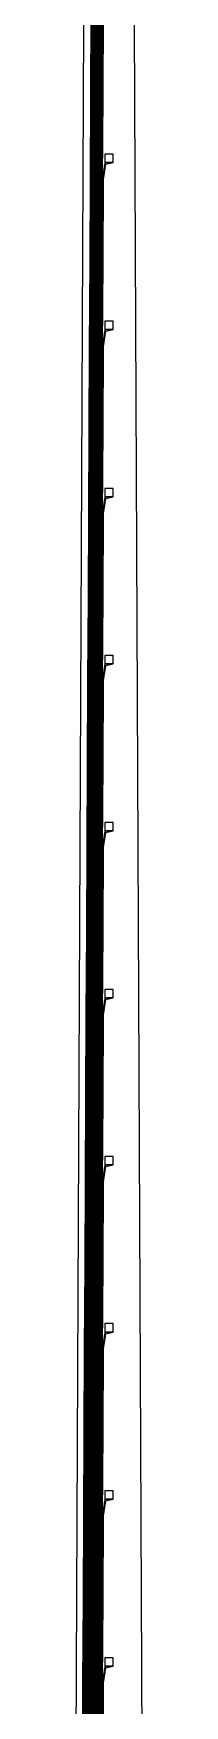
# Model space of a CAD drawing. Header units: inches. Extents: x 115980 to 170179, y 57000 to 74333.
# Drawn here: x 128949 to 129034, y 66023 to 68025 of the extents above; entities that cross this region are included whole.
import ezdxf

# ---------------------------------------------------------------- set-up
doc = ezdxf.new("R2010")
doc.units = ezdxf.units.IN
doc.header["$MEASUREMENT"] = 0
for name, color, linetype in [('metal', 221, 'Continuous'), ('nitride window', 40, 'Continuous'), ('profile', 140, 'Continuous')]:
    doc.layers.add(name, color=color, linetype=linetype)

msp = doc.modelspace()

# ---------------------------------------------------------------- linework, layer by layer
at = {"layer": 'metal'}
for points in [[(128969.7, 68050.6), (128969.2, 67950.5), (128968.7, 67850.6), (128968.2, 67750.5), (128967.7, 67650.6), (128967.2, 67550.5), (128966.7, 67450.6), (128966.2, 67350.5), (128965.7, 67250.6), (128965.2, 67150.5), (128964.7, 67050.6), (128964.2, 66950.5), (128963.7, 66850.6), (128963.2, 66750.5), (128962.7, 66650.6), (128962.2, 66550.5), (128961.7, 66450.6), (128961.2, 66350.5), (128960.7, 66250.6), (128960.2, 66150.5), (128959.7, 66050.6), (128959.2, 65950.5)], [(128959.7, 65950.5), (128960.2, 66050.6), (128960.7, 66150.5), (128961.2, 66250.6), (128961.7, 66350.5), (128962.2, 66450.6), (128962.7, 66550.5), (128963.2, 66650.6), (128963.7, 66750.5), (128964.2, 66850.6), (128964.7, 66950.5), (128965.2, 67050.6), (128965.7, 67150.5), (128966.2, 67250.6), (128966.7, 67350.5), (128967.2, 67450.6), (128967.7, 67550.5), (128968.2, 67650.6), (128968.7, 67750.5), (128969.2, 67850.6), (128969.7, 67950.5), (128970.2, 68050.6)], [(128970.7, 68050.6), (128970.2, 67950.5), (128969.7, 67850.6), (128969.2, 67750.5), (128968.7, 67650.6), (128968.2, 67550.5), (128967.7, 67450.6), (128967.2, 67350.5), (128966.7, 67250.6), (128966.2, 67150.5), (128965.7, 67050.6), (128965.2, 66950.5), (128964.7, 66850.6), (128964.2, 66750.5), (128963.7, 66650.6), (128963.2, 66550.5), (128962.7, 66450.6), (128962.2, 66350.5), (128961.7, 66250.6), (128961.2, 66150.5), (128960.7, 66050.6), (128960.2, 65950.5)], [(128960.7, 65950.5), (128961.2, 66050.6), (128961.7, 66150.5), (128962.2, 66250.6), (128962.7, 66350.5), (128963.2, 66450.6), (128963.7, 66550.5), (128964.2, 66650.6), (128964.7, 66750.5), (128965.2, 66850.6), (128965.7, 66950.5), (128966.2, 67050.6), (128966.7, 67150.5), (128967.2, 67250.6), (128967.7, 67350.5), (128968.2, 67450.6), (128968.7, 67550.5), (128969.2, 67650.6), (128969.7, 67750.5), (128970.2, 67850.6), (128970.7, 67950.5), (128971.2, 68050.6)], [(128971.7, 68050.6), (128971.2, 67950.5), (128970.7, 67850.6), (128970.2, 67750.5), (128969.7, 67650.6), (128969.2, 67550.5), (128968.7, 67450.6), (128968.2, 67350.5), (128967.7, 67250.6), (128967.2, 67150.5), (128966.7, 67050.6), (128966.2, 66950.5), (128965.7, 66850.6), (128965.2, 66750.5), (128964.7, 66650.6), (128964.2, 66550.5), (128963.7, 66450.6), (128963.2, 66350.5), (128962.7, 66250.6), (128962.2, 66150.5), (128961.7, 66050.6), (128961.2, 65950.5)], [(128961.7, 65950.5), (128962.2, 66050.6), (128962.7, 66150.5), (128963.2, 66250.6), (128963.7, 66350.5), (128964.2, 66450.6), (128964.7, 66550.5), (128965.2, 66650.6), (128965.7, 66750.5), (128966.2, 66850.6), (128966.7, 66950.5), (128967.2, 67050.6), (128967.7, 67150.5), (128968.2, 67250.6), (128968.7, 67350.5), (128969.2, 67450.6), (128969.7, 67550.5), (128970.2, 67650.6), (128970.7, 67750.5), (128971.2, 67850.6), (128971.7, 67950.5), (128972.2, 68050.6)], [(128972.7, 68050.6), (128972.2, 67950.5), (128971.7, 67850.6), (128971.2, 67750.5), (128970.7, 67650.6), (128970.2, 67550.5), (128969.7, 67450.6), (128969.2, 67350.5), (128968.7, 67250.6), (128968.2, 67150.5), (128967.7, 67050.6), (128967.2, 66950.5), (128966.7, 66850.6), (128966.2, 66750.5), (128965.7, 66650.6), (128965.2, 66550.5), (128964.7, 66450.6), (128964.2, 66350.5), (128963.7, 66250.6), (128963.2, 66150.5), (128962.7, 66050.6), (128962.2, 65950.5)], [(128962.7, 65950.5), (128963.2, 66050.6), (128963.7, 66150.5), (128964.2, 66250.6), (128964.7, 66350.5), (128965.2, 66450.6), (128965.7, 66550.5), (128966.2, 66650.6), (128966.7, 66750.5), (128967.2, 66850.6), (128967.7, 66950.5), (128968.2, 67050.6), (128968.7, 67150.5), (128969.2, 67250.6), (128969.7, 67350.5), (128970.2, 67450.6), (128970.7, 67550.5), (128971.2, 67650.6), (128971.7, 67750.5), (128972.2, 67850.6), (128972.7, 67950.5), (128973.2, 68050.6)], [(128973.7, 68050.6), (128973.2, 67950.5), (128972.7, 67850.6), (128972.2, 67750.5), (128971.7, 67650.6), (128971.2, 67550.5), (128970.7, 67450.6), (128970.2, 67350.5), (128969.7, 67250.6), (128969.2, 67150.5), (128968.7, 67050.6), (128968.2, 66950.5), (128967.7, 66850.6), (128967.2, 66750.5), (128966.7, 66650.6), (128966.2, 66550.5), (128965.7, 66450.6), (128965.2, 66350.5), (128964.7, 66250.6), (128964.2, 66150.5), (128963.7, 66050.6), (128963.2, 65950.5)], [(128963.7, 65950.5), (128964.2, 66050.6), (128964.7, 66150.5), (128965.2, 66250.6), (128965.7, 66350.5), (128966.2, 66450.6), (128966.7, 66550.5), (128967.2, 66650.6), (128967.7, 66750.5), (128968.2, 66850.6), (128968.7, 66950.5), (128969.2, 67050.6), (128969.7, 67150.5), (128970.2, 67250.6), (128970.7, 67350.5), (128971.2, 67450.6), (128971.7, 67550.5), (128972.2, 67650.6), (128972.7, 67750.5), (128973.2, 67850.6), (128973.7, 67950.5), (128974.2, 68050.6)], [(128974.7, 68050.6), (128974.2, 67950.5), (128973.7, 67850.6), (128973.2, 67750.5), (128972.7, 67650.6), (128972.2, 67550.5), (128971.7, 67450.6), (128971.2, 67350.5), (128970.7, 67250.6), (128970.2, 67150.5), (128969.7, 67050.6), (128969.2, 66950.5), (128968.7, 66850.6), (128968.2, 66750.5), (128967.7, 66650.6), (128967.2, 66550.5), (128966.7, 66450.6), (128966.2, 66350.5), (128965.7, 66250.6), (128965.2, 66150.5), (128964.7, 66050.6), (128964.2, 65950.5)], [(128964.7, 65950.5), (128965.2, 66050.6), (128965.7, 66150.5), (128966.2, 66250.6), (128966.7, 66350.5), (128967.2, 66450.6), (128967.7, 66550.5), (128968.2, 66650.6), (128968.7, 66750.5), (128969.2, 66850.6), (128969.7, 66950.5), (128970.2, 67050.6), (128970.7, 67150.5), (128971.2, 67250.6), (128971.7, 67350.5), (128972.2, 67450.6), (128972.7, 67550.5), (128973.2, 67650.6), (128973.7, 67750.5), (128974.2, 67850.6), (128974.7, 67950.5), (128975.2, 68050.6)], [(128975.7, 68050.6), (128975.2, 67950.5), (128974.7, 67850.6), (128974.2, 67750.5), (128973.7, 67650.6), (128973.2, 67550.5), (128972.7, 67450.6), (128972.2, 67350.5), (128971.7, 67250.6), (128971.2, 67150.5), (128970.7, 67050.6), (128970.2, 66950.5), (128969.7, 66850.6), (128969.2, 66750.5), (128968.7, 66650.6), (128968.2, 66550.5), (128967.7, 66450.6), (128967.2, 66350.5), (128966.7, 66250.6), (128966.2, 66150.5), (128965.7, 66050.6), (128965.2, 65950.5)], [(128965.7, 65950.5), (128966.2, 66050.6), (128966.7, 66150.5), (128967.2, 66250.6), (128967.7, 66350.5), (128968.2, 66450.6), (128968.7, 66550.5), (128969.2, 66650.6), (128969.7, 66750.5), (128970.2, 66850.6), (128970.7, 66950.5), (128971.2, 67050.6), (128971.7, 67150.5), (128972.2, 67250.6), (128972.7, 67350.5), (128973.2, 67450.6), (128973.7, 67550.5), (128974.2, 67650.6), (128974.7, 67750.5), (128975.2, 67850.6), (128975.7, 67950.5), (128976.2, 68050.6)], [(128976.7, 68050.6), (128976.2, 67950.5), (128975.7, 67850.6), (128975.2, 67750.5), (128974.7, 67650.6), (128974.2, 67550.5), (128973.7, 67450.6), (128973.2, 67350.5), (128972.7, 67250.6), (128972.2, 67150.5), (128971.7, 67050.6), (128971.2, 66950.5), (128970.7, 66850.6), (128970.2, 66750.5), (128969.7, 66650.6), (128969.2, 66550.5), (128968.7, 66450.6), (128968.2, 66350.5), (128967.7, 66250.6), (128967.2, 66150.5), (128966.7, 66050.6), (128966.2, 65950.5)], [(128966.7, 65950.5), (128967.2, 66050.6), (128967.7, 66150.5), (128968.2, 66250.6), (128968.7, 66350.5), (128969.2, 66450.6), (128969.7, 66550.5), (128970.2, 66650.6), (128970.7, 66750.5), (128971.2, 66850.6), (128971.7, 66950.5), (128972.2, 67050.6), (128972.7, 67150.5), (128973.2, 67250.6), (128973.7, 67350.5), (128974.2, 67450.6), (128974.7, 67550.5), (128975.2, 67650.6), (128975.7, 67750.5), (128976.2, 67850.6), (128976.7, 67950.5), (128977.2, 68050.6)], [(128967.2, 65950.5), (128967.7, 66050.6), (128968.2, 66150.5), (128968.7, 66250.6), (128969.2, 66350.5), (128969.7, 66450.6), (128970.2, 66550.5), (128970.7, 66650.6), (128971.2, 66750.5), (128971.7, 66850.6), (128972.2, 66950.5), (128972.7, 67050.6), (128973.2, 67150.5), (128973.7, 67250.6), (128974.2, 67350.5), (128974.7, 67450.6), (128975.2, 67550.5), (128975.7, 67650.6), (128976.2, 67750.5), (128976.7, 67850.6), (128977.2, 67950.5), (128977.7, 68050.6)], [(128978.2, 68050.6), (128977.7, 67950.5), (128977.2, 67850.6), (128976.7, 67750.5), (128976.2, 67650.6), (128975.7, 67550.5), (128975.2, 67450.6), (128974.7, 67350.5), (128974.2, 67250.6), (128973.7, 67150.5), (128973.2, 67050.6), (128972.7, 66950.5), (128972.2, 66850.6), (128971.7, 66750.5), (128971.2, 66650.6), (128970.7, 66550.5), (128970.2, 66450.6), (128969.7, 66350.5), (128969.2, 66250.6), (128968.7, 66150.5), (128968.2, 66050.6), (128967.7, 65950.5)], [(128978.7, 68050.6), (128978.2, 67950.5), (128977.7, 67850.6), (128977.2, 67750.5), (128976.7, 67650.6), (128976.2, 67550.5), (128975.7, 67450.6), (128975.2, 67350.5), (128974.7, 67250.6), (128974.2, 67150.5), (128973.7, 67050.6), (128973.2, 66950.5), (128972.7, 66850.6), (128972.2, 66750.5), (128971.7, 66650.6), (128971.2, 66550.5), (128970.7, 66450.6), (128970.2, 66350.5), (128969.7, 66250.6), (128969.2, 66150.5), (128968.7, 66050.6), (128968.2, 65950.5)], [(128968.7, 65950.5), (128969.2, 66050.6), (128969.7, 66150.5), (128970.2, 66250.6), (128970.7, 66350.5), (128971.2, 66450.6), (128971.7, 66550.5), (128972.2, 66650.6), (128972.7, 66750.5), (128973.2, 66850.6), (128973.7, 66950.5), (128974.2, 67050.6), (128974.7, 67150.5), (128975.2, 67250.6), (128975.7, 67350.5), (128976.2, 67450.6), (128976.7, 67550.5), (128977.2, 67650.6), (128977.7, 67750.5), (128978.2, 67850.6), (128978.7, 67950.5), (128979.2, 68050.6)], [(128969.2, 65950.5), (128969.7, 66050.6), (128970.2, 66150.5), (128970.7, 66250.6), (128971.2, 66350.5), (128971.7, 66450.6), (128972.2, 66550.5), (128972.7, 66650.6), (128973.2, 66750.5), (128973.7, 66850.6), (128974.2, 66950.5), (128974.7, 67050.6), (128975.2, 67150.5), (128975.7, 67250.6), (128976.2, 67350.5), (128976.7, 67450.6), (128977.2, 67550.5), (128977.7, 67650.6), (128978.2, 67750.5), (128978.7, 67850.6), (128979.2, 67950.5), (128979.7, 68050.6)], [(128980.2, 68050.6), (128979.7, 67950.5), (128979.2, 67850.6), (128978.7, 67750.5), (128978.2, 67650.6), (128977.7, 67550.5), (128977.2, 67450.6), (128976.7, 67350.5), (128976.2, 67250.6), (128975.7, 67150.5), (128975.2, 67050.6), (128974.7, 66950.5), (128974.2, 66850.6), (128973.7, 66750.5), (128973.2, 66650.6), (128972.7, 66550.5), (128972.2, 66450.6), (128971.7, 66350.5), (128971.2, 66250.6), (128970.7, 66150.5), (128970.2, 66050.6), (128969.7, 65950.5)], [(128970.2, 65950.5), (128970.7, 66050.6), (128971.2, 66150.5), (128971.7, 66250.6), (128972.2, 66350.5), (128972.7, 66450.6), (128973.2, 66550.5), (128973.7, 66650.6), (128974.2, 66750.5), (128974.7, 66850.6), (128975.2, 66950.5), (128975.7, 67050.6), (128976.2, 67150.5), (128976.7, 67250.6), (128977.2, 67350.5), (128977.7, 67450.6), (128978.2, 67550.5), (128978.7, 67650.6), (128979.2, 67750.5), (128979.7, 67850.6), (128980.2, 67950.5), (128980.7, 68050.6)], [(128981.2, 68050.6), (128980.7, 67950.5), (128980.2, 67850.6), (128979.7, 67750.5), (128979.2, 67650.6), (128978.7, 67550.5), (128978.2, 67450.6), (128977.7, 67350.5), (128977.2, 67250.6), (128976.7, 67150.5), (128976.2, 67050.6), (128975.7, 66950.5), (128975.2, 66850.6), (128974.7, 66750.5), (128974.2, 66650.6), (128973.7, 66550.5), (128973.2, 66450.6), (128972.7, 66350.5), (128972.2, 66250.6), (128971.7, 66150.5), (128971.2, 66050.6), (128970.7, 65950.5)], [(128971.2, 65950.5), (128971.7, 66050.6), (128972.2, 66150.5), (128972.7, 66250.6), (128973.2, 66350.5), (128973.7, 66450.6), (128974.2, 66550.5), (128974.7, 66650.6), (128975.2, 66750.5), (128975.7, 66850.6), (128976.2, 66950.5), (128976.7, 67050.6), (128977.2, 67150.5), (128977.7, 67250.6), (128978.2, 67350.5), (128978.7, 67450.6), (128979.2, 67550.5), (128979.7, 67650.6), (128980.2, 67750.5), (128980.7, 67850.6), (128981.2, 67950.5), (128981.7, 68050.6)], [(128982.2, 68050.6), (128981.7, 67950.5), (128981.2, 67850.6), (128980.7, 67750.5), (128980.2, 67650.6), (128979.7, 67550.5), (128979.2, 67450.6), (128978.7, 67350.5), (128978.2, 67250.6), (128977.7, 67150.5), (128977.2, 67050.6), (128976.7, 66950.5), (128976.2, 66850.6), (128975.7, 66750.5), (128975.2, 66650.6), (128974.7, 66550.5), (128974.2, 66450.6), (128973.7, 66350.5), (128973.2, 66250.6), (128972.7, 66150.5), (128972.2, 66050.6), (128971.7, 65950.5)], [(128972.2, 65950.5), (128972.7, 66050.6), (128973.2, 66150.5), (128973.7, 66250.6), (128974.2, 66350.5), (128974.7, 66450.6), (128975.2, 66550.5), (128975.7, 66650.6), (128976.2, 66750.5), (128976.7, 66850.6), (128977.2, 66950.5), (128977.7, 67050.6), (128978.2, 67150.5), (128978.7, 67250.6), (128979.2, 67350.5), (128979.7, 67450.6), (128980.2, 67550.5), (128980.7, 67650.6), (128981.2, 67750.5), (128981.7, 67850.6), (128982.2, 67950.5), (128982.7, 68050.6)], [(128983.2, 68050.6), (128982.7, 67950.5), (128982.2, 67850.6), (128981.7, 67750.5), (128981.2, 67650.6), (128980.7, 67550.5), (128980.2, 67450.6), (128979.7, 67350.5), (128979.2, 67250.6), (128978.7, 67150.5), (128978.2, 67050.6), (128977.7, 66950.5), (128977.2, 66850.6), (128976.7, 66750.5), (128976.2, 66650.6), (128975.7, 66550.5), (128975.2, 66450.6), (128974.7, 66350.5), (128974.2, 66250.6), (128973.7, 66150.5), (128973.2, 66050.6), (128972.7, 65950.5)], [(128973.2, 65950.5), (128973.7, 66050.6), (128974.2, 66150.5), (128974.7, 66250.6), (128975.2, 66350.5), (128975.7, 66450.6), (128976.2, 66550.5), (128976.7, 66650.6), (128977.2, 66750.5), (128977.7, 66850.6), (128978.2, 66950.5), (128978.7, 67050.6), (128979.2, 67150.5), (128979.7, 67250.6), (128980.2, 67350.5), (128980.7, 67450.6), (128981.2, 67550.5), (128981.7, 67650.6), (128982.2, 67750.5), (128982.7, 67850.6), (128983.2, 67950.5), (128983.2, 67950.5), (128983.7, 68050.6)], [(128984.2, 68050.5), (128983.7, 67950.5), (128983.2, 67850.6), (128982.7, 67750.5), (128982.2, 67650.6), (128981.7, 67550.5), (128981.2, 67450.6), (128980.7, 67350.5), (128980.2, 67250.6), (128979.7, 67150.5), (128979.2, 67050.6), (128978.7, 66950.5), (128978.2, 66850.6), (128977.7, 66750.5), (128977.2, 66650.6), (128976.7, 66550.5), (128976.2, 66450.6), (128975.7, 66350.5), (128975.2, 66250.6), (128974.7, 66150.5), (128974.2, 66050.6), (128973.7, 65950.5)], [(128974.2, 65950.5), (128974.7, 66050.6), (128975.2, 66150.5), (128975.7, 66250.6), (128976.2, 66350.5), (128976.7, 66450.6), (128977.2, 66550.5), (128977.7, 66650.6), (128978.2, 66750.5), (128978.7, 66850.6), (128979.2, 66950.5), (128979.7, 67050.6), (128980.2, 67150.5), (128980.7, 67250.6), (128981.2, 67350.5), (128981.7, 67450.6), (128982.2, 67550.5), (128982.7, 67650.6), (128983.2, 67750.5), (128983.2, 67750.5), (128983.7, 67850.6), (128986.2, 67868.6), (128987.2, 67868.6), (128984.2, 67850.5), (128983.7, 67750.5), (128983.2, 67650.6), (128982.7, 67550.5), (128982.2, 67450.6), (128981.7, 67350.5), (128981.2, 67250.6), (128980.7, 67150.5), (128980.2, 67050.6), (128979.7, 66950.5), (128979.2, 66850.6), (128978.7, 66750.5), (128978.2, 66650.6), (128977.7, 66550.5), (128977.2, 66450.6), (128976.7, 66350.5), (128976.2, 66250.6), (128975.7, 66150.5), (128975.2, 66050.6), (128974.7, 65950.5)], [(128975.2, 65950.5), (128975.7, 66050.6), (128976.2, 66150.5), (128976.7, 66250.6), (128977.2, 66350.5), (128977.7, 66450.6), (128978.2, 66550.5), (128978.7, 66650.6), (128979.2, 66750.5), (128979.7, 66850.6), (128980.2, 66950.5), (128980.7, 67050.6), (128981.2, 67150.5), (128981.7, 67250.6), (128982.2, 67350.5), (128982.7, 67450.6), (128983.2, 67550.5), (128983.2, 67550.5), (128983.7, 67650.6), (128986.2, 67668.6), (128987.2, 67668.6), (128984.2, 67650.5), (128983.7, 67550.5), (128983.2, 67450.6), (128982.7, 67350.5), (128982.2, 67250.6), (128981.7, 67150.5), (128981.2, 67050.6), (128980.7, 66950.5), (128980.2, 66850.6), (128979.7, 66750.5), (128979.2, 66650.6), (128978.7, 66550.5), (128978.2, 66450.6), (128977.7, 66350.5), (128977.2, 66250.6), (128976.7, 66150.5), (128976.2, 66050.6), (128975.7, 65950.5)], [(128976.2, 65950.5), (128976.7, 66050.6), (128977.2, 66150.5), (128977.7, 66250.6), (128978.2, 66350.5), (128978.7, 66450.6), (128979.2, 66550.5), (128979.7, 66650.6), (128980.2, 66750.5), (128980.7, 66850.6), (128981.2, 66950.5), (128981.7, 67050.6), (128982.2, 67150.5), (128982.7, 67250.6), (128983.2, 67350.5), (128983.2, 67350.5), (128983.7, 67450.6), (128986.2, 67468.6), (128987.2, 67468.6), (128984.2, 67450.5), (128983.7, 67350.5), (128983.2, 67250.6), (128982.7, 67150.5), (128982.2, 67050.6), (128981.7, 66950.5), (128981.2, 66850.6), (128980.7, 66750.5), (128980.2, 66650.6), (128979.7, 66550.5), (128979.2, 66450.6), (128978.7, 66350.5), (128978.2, 66250.6), (128977.7, 66150.5), (128977.2, 66050.6), (128976.7, 65950.5)], [(128977.2, 65950.5), (128977.7, 66050.6), (128978.2, 66150.5), (128978.7, 66250.6), (128979.2, 66350.5), (128979.7, 66450.6), (128980.2, 66550.5), (128980.7, 66650.6), (128981.2, 66750.5), (128981.7, 66850.6), (128982.2, 66950.5), (128982.7, 67050.6), (128983.2, 67150.5), (128983.2, 67150.5), (128983.7, 67250.6), (128986.2, 67268.6), (128987.2, 67268.6), (128984.2, 67250.5), (128983.7, 67150.5), (128983.2, 67050.6), (128982.7, 66950.5), (128982.2, 66850.6), (128981.7, 66750.5), (128981.2, 66650.6), (128980.7, 66550.5), (128980.2, 66450.6), (128979.7, 66350.5), (128979.2, 66250.6), (128978.7, 66150.5), (128978.2, 66050.6), (128977.7, 65950.5)], [(128978.2, 65950.5), (128978.7, 66050.6), (128979.2, 66150.5), (128979.7, 66250.6), (128980.2, 66350.5), (128980.7, 66450.6), (128981.2, 66550.5), (128981.7, 66650.6), (128982.2, 66750.5), (128982.7, 66850.6), (128983.2, 66950.5), (128983.2, 66950.5), (128983.7, 67050.6), (128986.2, 67068.6), (128987.2, 67068.6), (128984.2, 67050.5), (128983.7, 66950.5), (128983.2, 66850.6), (128982.7, 66750.5), (128982.2, 66650.6), (128981.7, 66550.5), (128981.2, 66450.6), (128980.7, 66350.5), (128980.2, 66250.6), (128979.7, 66150.5), (128979.2, 66050.6), (128978.7, 65950.5)], [(128979.2, 65950.5), (128979.7, 66050.6), (128980.2, 66150.5), (128980.7, 66250.6), (128981.2, 66350.5), (128981.7, 66450.6), (128982.2, 66550.5), (128982.7, 66650.6), (128983.2, 66750.5), (128983.2, 66750.5), (128983.7, 66850.6), (128986.2, 66868.6), (128987.2, 66868.6), (128984.2, 66850.5), (128983.7, 66750.5), (128983.2, 66650.6), (128982.7, 66550.5), (128982.2, 66450.6), (128981.7, 66350.5), (128981.2, 66250.6), (128980.7, 66150.5), (128980.2, 66050.6), (128979.7, 65950.5)], [(128980.2, 65950.5), (128980.7, 66050.6), (128981.2, 66150.5), (128981.7, 66250.6), (128982.2, 66350.5), (128982.7, 66450.6), (128983.2, 66550.5), (128983.2, 66550.5), (128983.7, 66650.6), (128986.2, 66668.6), (128987.2, 66668.6), (128984.2, 66650.5), (128983.7, 66550.5), (128983.2, 66450.6), (128982.7, 66350.5), (128982.2, 66250.6), (128981.7, 66150.5), (128981.2, 66050.6), (128980.7, 65950.5)], [(128981.2, 65950.5), (128981.7, 66050.6), (128982.2, 66150.5), (128982.7, 66250.6), (128983.2, 66350.5), (128983.2, 66350.5), (128983.7, 66450.6), (128986.2, 66468.6), (128987.2, 66468.6), (128984.2, 66450.5), (128983.7, 66350.5), (128983.2, 66250.6), (128982.7, 66150.5), (128982.2, 66050.6), (128981.7, 65950.5)], [(128982.2, 65950.5), (128982.7, 66050.6), (128983.2, 66150.5), (128983.2, 66150.5), (128983.7, 66250.6), (128986.2, 66268.6), (128987.2, 66268.6), (128984.2, 66250.5), (128983.7, 66150.5), (128983.2, 66050.6), (128982.7, 65950.5)], [(128983.2, 65950.5), (128983.7, 66050.6), (128986.2, 66068.6), (128987.2, 66068.6), (128984.2, 66050.5), (128983.7, 65950.5)]]:
    msp.add_lwpolyline(points, dxfattribs=at)
for points in [[(128996.2, 67880.6), (128986.2, 67880.6), (128986.2, 67870.6), (128996.2, 67870.6)], [(128986.2, 67868.6), (128987.2, 67868.6), (128996.2, 67870.6), (128986.2, 67870.6)], [(128996.2, 67680.6), (128986.2, 67680.6), (128986.2, 67670.6), (128996.2, 67670.6)], [(128986.2, 67668.6), (128987.2, 67668.6), (128996.2, 67670.6), (128986.2, 67670.6)], [(128996.2, 67480.6), (128986.2, 67480.6), (128986.2, 67470.6), (128996.2, 67470.6)], [(128986.2, 67468.6), (128987.2, 67468.6), (128996.2, 67470.6), (128986.2, 67470.6)], [(128996.2, 67280.6), (128986.2, 67280.6), (128986.2, 67270.6), (128996.2, 67270.6)], [(128986.2, 67268.6), (128987.2, 67268.6), (128996.2, 67270.6), (128986.2, 67270.6)], [(128996.2, 67080.6), (128986.2, 67080.6), (128986.2, 67070.6), (128996.2, 67070.6)], [(128986.2, 67068.6), (128987.2, 67068.6), (128996.2, 67070.6), (128986.2, 67070.6)], [(128996.2, 66880.6), (128986.2, 66880.6), (128986.2, 66870.6), (128996.2, 66870.6)], [(128986.2, 66868.6), (128987.2, 66868.6), (128996.2, 66870.6), (128986.2, 66870.6)], [(128996.2, 66680.6), (128986.2, 66680.6), (128986.2, 66670.6), (128996.2, 66670.6)], [(128986.2, 66668.6), (128987.2, 66668.6), (128996.2, 66670.6), (128986.2, 66670.6)], [(128996.2, 66480.6), (128986.2, 66480.6), (128986.2, 66470.6), (128996.2, 66470.6)], [(128986.2, 66468.6), (128987.2, 66468.6), (128996.2, 66470.6), (128986.2, 66470.6)], [(128996.2, 66280.6), (128986.2, 66280.6), (128986.2, 66270.6), (128996.2, 66270.6)], [(128986.2, 66268.6), (128987.2, 66268.6), (128996.2, 66270.6), (128986.2, 66270.6)], [(128996.2, 66080.6), (128986.2, 66080.6), (128986.2, 66070.6), (128996.2, 66070.6)], [(128986.2, 66068.6), (128987.2, 66068.6), (128996.2, 66070.6), (128986.2, 66070.6)]]:
    msp.add_lwpolyline(points, close=True, dxfattribs=at)
at = {"layer": 'nitride window'}
for points in [[(128996.2, 67880.6), (128986.2, 67880.6), (128986.2, 67870.6), (128996.2, 67870.6)], [(128996.2, 67680.6), (128986.2, 67680.6), (128986.2, 67670.6), (128996.2, 67670.6)], [(128996.2, 67480.6), (128986.2, 67480.6), (128986.2, 67470.6), (128996.2, 67470.6)], [(128996.2, 67280.6), (128986.2, 67280.6), (128986.2, 67270.6), (128996.2, 67270.6)], [(128996.2, 67080.6), (128986.2, 67080.6), (128986.2, 67070.6), (128996.2, 67070.6)], [(128996.2, 66880.6), (128986.2, 66880.6), (128986.2, 66870.6), (128996.2, 66870.6)], [(128996.2, 66680.6), (128986.2, 66680.6), (128986.2, 66670.6), (128996.2, 66670.6)], [(128996.2, 66480.6), (128986.2, 66480.6), (128986.2, 66470.6), (128996.2, 66470.6)], [(128996.2, 66280.6), (128986.2, 66280.6), (128986.2, 66270.6), (128996.2, 66270.6)], [(128996.2, 66080.6), (128986.2, 66080.6), (128986.2, 66070.6), (128996.2, 66070.6)]]:
    msp.add_lwpolyline(points, close=True, dxfattribs=at)
at = {"layer": 'profile'}
msp.add_lwpolyline([(128991.3, 70910.6), (128980.2, 70879.6), (128975.7, 70840.7), (128971.7, 70450.7), (128948.7, 65350.6), (128948.7, 64050.5), (129033.7, 64050.5), (129033.7, 65350.7), (129010.8, 70450.6), (129006.8, 70840.7), (129002.2, 70879.6)], close=True, dxfattribs=at)

doc.saveas('drawing.dxf')
